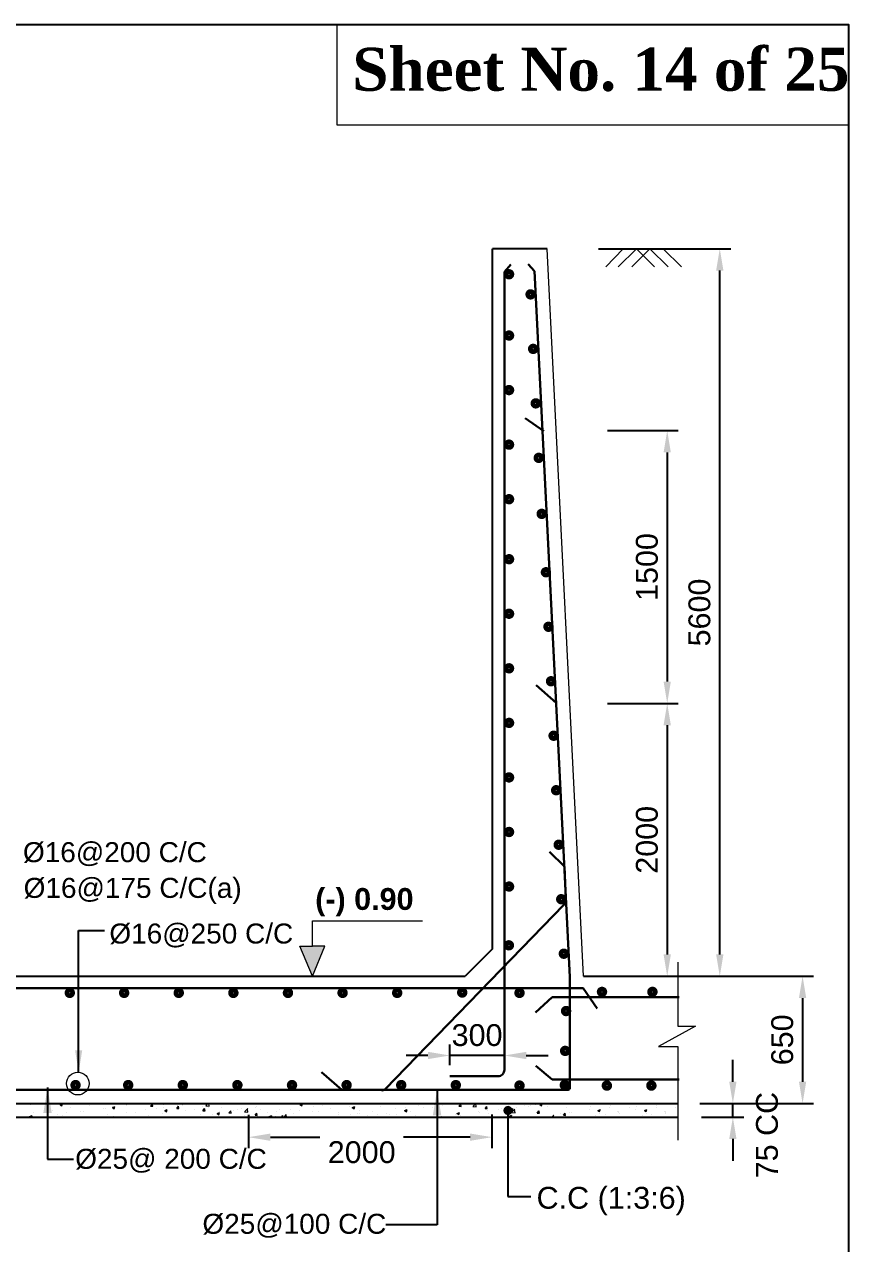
# Model space of a CAD drawing. Extents: x -358915 to 1258323, y -1667244 to -305611.
# Drawn here: x 645045 to 649573, y -1475756 to -1469052 of the extents above; entities that cross this region are included whole.
import ezdxf

# ---------------------------------------------------------------- set-up
doc = ezdxf.new("R2010")
doc.units = 0
doc.header["$LTSCALE"] = 300
doc.header["$MEASUREMENT"] = 0
doc.layers.get('DEFPOINTS').update_dxf_attribs({"linetype": 'CONTINUOUS'})
for name, color, linetype, lineweight in [('Dim', 7, 'CONTINUOUS', 9), ('HATCH', 252, 'CONTINUOUS', 5), ('ROD', 1, 'CONTINUOUS', 30)]:
    doc.layers.add(name, color=color, linetype=linetype, lineweight=lineweight)
doc.layers.add('LINE', color=7, linetype='CONTINUOUS')
doc.layers.add('TXT', color=7, linetype='CONTINUOUS')
doc.styles.add('Arial', font='arial.ttf')
doc.styles.add('DIM', font='isocp3.shx')
doc.dimstyles.new('dim_60', dxfattribs={"dimtxt": 120, "dimasz": 120, "dimexe": 60, "dimexo": 60, "dimgap": 50, "dimtad": 1, "dimdec": 0, "dimzin": 0, "dimdsep": 46, "dimtxsty": 'DIM', "dimcen": 0.09, "dimclrd": 5, "dimclre": 5, "dimclrt": 7, "dimadec": 0, "dimazin": 0, "dimtfac": 1, "dimtdec": 0, "dimtmove": 0, "dimatfit": 3, "dimfxl": 1, "dimtolj": 1, "dimtzin": 0, "dimarcsym": 0})
doc.dimstyles.new('dim_70', dxfattribs={"dimtxt": 140, "dimasz": 140, "dimexe": 70, "dimexo": 40, "dimgap": 50, "dimtad": 1, "dimdec": 0, "dimzin": 0, "dimdsep": 46, "dimtxsty": 'Arial', "dimcen": 0.09, "dimclrd": 5, "dimclre": 5, "dimclrt": 7, "dimadec": 0, "dimazin": 0, "dimtfac": 1, "dimtdec": 0, "dimtmove": 0, "dimatfit": 3, "dimfxl": 1, "dimtolj": 1, "dimtzin": 0, "dimarcsym": 0})

# ---------------------------------------------------------------- blocks, each defined once
blk = doc.blocks.new('*D740')
at = {"layer": 'DEFPOINTS', "color": 0, "ltscale": 50, "transparency": 16777216}
for p in [(648469.2, -1474285.5), (648695.3, -1474985.5), (649320.2, -1474985.5)]:
    blk.add_point(p, dxfattribs=at)
at = {"layer": 'Dim', "color": 5, "lineweight": -2, "ltscale": 50, "transparency": 16777216}
for p, q in [((648529.2, -1474285.5), (649380.2, -1474285.5)), ((649320.2, -1474405.5), (649320.2, -1474865.5)), ((648755.3, -1474985.5), (649380.2, -1474985.5))]:
    blk.add_line(p, q, dxfattribs=at)
at = {"layer": 'Dim', "color": 5, "ltscale": 50, "transparency": 16777216}
for points in [[(649300.2, -1474405.5), (649340.2, -1474405.5), (649320.2, -1474285.5)], [(649300.2, -1474865.5), (649340.2, -1474865.5), (649320.2, -1474985.5)]]:
    blk.add_solid(points, dxfattribs=at)
at = {"layer": 'Dim', "color": 7, "ltscale": 50, "transparency": 16777216, "insert": (649208.9, -1474635.5), "char_height": 120, "attachment_point": 5, "rotation": 90, "style": 'Arial'}
blk.add_mtext('\\A1;650', dxfattribs=at)
blk = doc.blocks.new('*D742')
at = {"layer": 'DEFPOINTS', "color": 0, "ltscale": 500, "transparency": 16777216}
for p in [(648695.3, -1474985.5), (648937.2, -1474985.5), (648704.3, -1475060.5)]:
    blk.add_point(p, dxfattribs=at)
at = {"layer": 'Dim', "color": 5, "lineweight": -2, "ltscale": 500, "transparency": 16777216}
for p, q in [((648937.2, -1474865.5), (648937.2, -1474745.5)), ((648755.3, -1474985.5), (648997.2, -1474985.5)), ((648937.2, -1475060.5), (648937.2, -1474985.5)), ((648764.3, -1475060.5), (648997.2, -1475060.5)), ((648937.2, -1475180.5), (648937.2, -1475300.5))]:
    blk.add_line(p, q, dxfattribs=at)
at = {"layer": 'Dim', "color": 5, "ltscale": 500, "transparency": 16777216}
for points in [[(648917.2, -1474865.5), (648957.2, -1474865.5), (648937.2, -1474985.5)], [(648917.2, -1475180.5), (648957.2, -1475180.5), (648937.2, -1475060.5)]]:
    blk.add_solid(points, dxfattribs=at)
at = {"layer": 'Dim', "color": 7, "ltscale": 500, "transparency": 16777216, "insert": (649125.1, -1475159.4), "char_height": 120, "attachment_point": 5, "rotation": 90, "style": 'Arial'}
blk.add_mtext('\\A1;75 CC', dxfattribs=at)
blk = doc.blocks.new('*D745')
at = {"layer": 'DEFPOINTS', "color": 0, "ltscale": 500, "transparency": 16777216}
for p in [(647382.1, -1474721.5), (647382.1, -1474835.6), (647681.6, -1474800.6)]:
    blk.add_point(p, dxfattribs=at)
at = {"layer": 'Dim', "color": 5, "lineweight": -2, "ltscale": 500, "transparency": 16777216}
for p, q in [((647262.1, -1474721.5), (647142.1, -1474721.5)), ((647382.1, -1474775.6), (647382.1, -1474661.5)), ((647681.6, -1474721.5), (647382.1, -1474721.5)), ((647681.6, -1474740.6), (647681.6, -1474661.5)), ((647801.6, -1474721.5), (647921.6, -1474721.5))]:
    blk.add_line(p, q, dxfattribs=at)
at = {"layer": 'Dim', "color": 5, "ltscale": 500, "transparency": 16777216}
for points in [[(647262.1, -1474701.5), (647262.1, -1474741.5), (647382.1, -1474721.5)], [(647801.6, -1474701.5), (647801.6, -1474741.5), (647681.6, -1474721.5)]]:
    blk.add_solid(points, dxfattribs=at)
at = {"layer": 'Dim', "color": 7, "ltscale": 500, "transparency": 16777216, "insert": (647531.8, -1474610.2), "char_height": 120, "attachment_point": 5, "style": 'Arial'}
blk.add_mtext('\\A1;300', dxfattribs=at)
blk = doc.blocks.new('*D1401')
at = {"layer": 'DEFPOINTS', "color": 0, "ltscale": 500, "transparency": 16777216}
for p in [(646276.3, -1474988), (647613.7, -1474985.5), (647613.7, -1475170.8)]:
    blk.add_point(p, dxfattribs=at)
at = {"layer": 'Dim', "color": 5, "lineweight": -2, "ltscale": 500, "transparency": 16777216}
for p, q in [((646276.3, -1475048), (646276.3, -1475230.8)), ((647613.7, -1475045.5), (647613.7, -1475230.8)), ((646396.3, -1475170.8), (646667.8, -1475170.8)), ((647493.7, -1475170.8), (647127.8, -1475170.8))]:
    blk.add_line(p, q, dxfattribs=at)
at = {"layer": 'Dim', "color": 5, "ltscale": 500, "transparency": 16777216}
for points in [[(646396.3, -1475150.8), (646396.3, -1475190.8), (646276.3, -1475170.8)], [(647493.7, -1475150.8), (647493.7, -1475190.8), (647613.7, -1475170.8)]]:
    blk.add_solid(points, dxfattribs=at)
at = {"layer": 'Dim', "color": 7, "ltscale": 500, "transparency": 16777216, "insert": (646897.8, -1475253.8), "char_height": 120, "attachment_point": 5, "style": 'Arial'}
blk.add_mtext('\\A1;2000', dxfattribs=at)
blk = doc.blocks.new('*D1402')
at = {"layer": 'DEFPOINTS', "color": 0, "ltscale": 50, "transparency": 16777216}
for p in [(648188.5, -1472785.5), (648465.3, -1474285.5), (648576.5, -1474285.5)]:
    blk.add_point(p, dxfattribs=at)
at = {"layer": 'Dim', "color": 5, "lineweight": -2, "ltscale": 50, "transparency": 16777216}
for p, q in [((648248.5, -1472785.5), (648636.5, -1472785.5)), ((648576.5, -1472905.5), (648576.5, -1474165.5)), ((648525.3, -1474285.5), (648636.5, -1474285.5))]:
    blk.add_line(p, q, dxfattribs=at)
at = {"layer": 'Dim', "color": 5, "ltscale": 50, "transparency": 16777216}
for points in [[(648556.5, -1472905.5), (648596.5, -1472905.5), (648576.5, -1472785.5)], [(648556.5, -1474165.5), (648596.5, -1474165.5), (648576.5, -1474285.5)]]:
    blk.add_solid(points, dxfattribs=at)
at = {"layer": 'Dim', "color": 7, "ltscale": 50, "transparency": 16777216, "insert": (648465.2, -1473535.5), "char_height": 120, "attachment_point": 5, "rotation": 90, "style": 'Arial'}
blk.add_mtext('\\A1;2000', dxfattribs=at)
blk = doc.blocks.new('*D1403')
at = {"layer": 'DEFPOINTS', "color": 0, "ltscale": 50, "transparency": 16777216}
for p in [(648188.5, -1471285.5), (648465.3, -1472785.5), (648576.5, -1472785.5)]:
    blk.add_point(p, dxfattribs=at)
at = {"layer": 'Dim', "color": 5, "lineweight": -2, "ltscale": 50, "transparency": 16777216}
for p, q in [((648248.5, -1471285.5), (648636.5, -1471285.5)), ((648576.5, -1471405.5), (648576.5, -1472665.5)), ((648525.3, -1472785.5), (648636.5, -1472785.5))]:
    blk.add_line(p, q, dxfattribs=at)
at = {"layer": 'Dim', "color": 5, "ltscale": 50, "transparency": 16777216}
for points in [[(648556.5, -1471405.5), (648596.5, -1471405.5), (648576.5, -1471285.5)], [(648556.5, -1472665.5), (648596.5, -1472665.5), (648576.5, -1472785.5)]]:
    blk.add_solid(points, dxfattribs=at)
at = {"layer": 'Dim', "color": 7, "ltscale": 50, "transparency": 16777216, "insert": (648465.2, -1472035.5), "char_height": 120, "attachment_point": 5, "rotation": 90, "style": 'Arial'}
blk.add_mtext('\\A1;1500', dxfattribs=at)
blk = doc.blocks.new('*D1404')
at = {"layer": 'DEFPOINTS', "color": 0, "ltscale": 50, "transparency": 16777216}
for p in [(648139.6, -1470285.5), (648865.2, -1470285.5), (648518, -1474285.5)]:
    blk.add_point(p, dxfattribs=at)
at = {"layer": 'Dim', "color": 5, "lineweight": -2, "ltscale": 50, "transparency": 16777216}
for p, q in [((648199.6, -1470285.5), (648925.2, -1470285.5)), ((648865.2, -1474165.5), (648865.2, -1470405.5)), ((648578, -1474285.5), (648925.2, -1474285.5))]:
    blk.add_line(p, q, dxfattribs=at)
at = {"layer": 'Dim', "color": 5, "ltscale": 50, "transparency": 16777216}
for points in [[(648845.2, -1470405.5), (648885.2, -1470405.5), (648865.2, -1470285.5)], [(648845.2, -1474165.5), (648885.2, -1474165.5), (648865.2, -1474285.5)]]:
    blk.add_solid(points, dxfattribs=at)
at = {"layer": 'Dim', "color": 7, "ltscale": 50, "transparency": 16777216, "insert": (648753.9, -1472285.5), "char_height": 120, "attachment_point": 5, "rotation": 90, "style": 'Arial'}
blk.add_mtext('\\A1;5600', dxfattribs=at)

msp = doc.modelspace()

# ---------------------------------------------------------------- hatches: boundary and pattern name
at = {"layer": 'Dim', "ltscale": 500}
h = msp.add_hatch(color=8, dxfattribs=at)
h.dxf.hatch_style = 1
h.paths.add_polyline_path([(646696.2, -1474119.6), (646626.7, -1474119.6), (646557.2, -1474119.6), (646626.7, -1474285.5)])

# ---------------------------------------------------------------- linework, layer by layer
msp.add_line((646626.7, -1473981.6), (647231.7, -1473981.6), dxfattribs=at)
at = {"layer": 'Dim', "color": 2, "ltscale": 50}
for p, q in [((645077.3, -1474992), (645077.3, -1474992)), ((645240.7, -1474992.2), (645254.7, -1474986.8)), ((645240.7, -1474992.2), (645250.7, -1474998.9)), ((645250.6, -1474998.9), (645254.7, -1474986.8)), ((645594.9, -1474987.5), (645596.6, -1474985.5)), ((645594.9, -1474987.5), (645606.9, -1474988.5)), ((645604.9, -1474991.7), (645604.9, -1474991.7)), ((645606.9, -1474988.6), (645606.3, -1474985.5)), ((645701.2, -1474989.2), (645701.2, -1474989.2)), ((645738.4, -1475000), (645748, -1474988.5)), ((645750.3, -1475001.1), (645748, -1474988.6)), ((646042.5, -1474996.5), (646053, -1474985.5)), ((646059.1, -1475000.4), (646057.4, -1474985.5)), ((646182.6, -1474990.4), (646182.6, -1474990.4)), ((646424.1, -1474988.4), (646424.1, -1474988.4)), ((646558.5, -1474991.8), (646572.5, -1474986.4)), ((646558.5, -1474991.8), (646568.4, -1474998.5)), ((646568.4, -1474998.5), (646572.4, -1474986.4)), ((646760.1, -1474986.4), (646760.1, -1474986.4)), ((647288.6, -1474987.7), (647290.4, -1474985.5)), ((647288.6, -1474987.7), (647300.6, -1474988.7)), ((647300.5, -1474988.7), (647299.9, -1474985.5)), ((647401.7, -1474988.5), (647401.7, -1474988.5)), ((647432.1, -1475000.2), (647441.7, -1474988.7)), ((647444, -1475001.3), (647441.7, -1474988.7)), ((647491.4, -1474986.6), (647491.4, -1474986.6)), ((647510.1, -1475000.3), (647524.2, -1474985.5)), ((647526.7, -1475004.2), (647524.6, -1474985.5)), ((647598.2, -1474991.1), (647598.2, -1474991.1)), ((647839.7, -1474988.1), (647839.7, -1474988.1)), ((647876.2, -1474991.3), (647890.2, -1474986)), ((647876.2, -1474991.3), (647886.2, -1474998)), ((647886.1, -1474998), (647890.2, -1474986)), ((648089.8, -1474986.8), (648089.8, -1474986.8)), ((645072.7, -1475056.7), (645086.7, -1475051.3)), ((645072.7, -1475056.7), (645078.3, -1475060.5)), ((645083.6, -1475060.5), (645086.7, -1475051.3)), ((645095.9, -1475036.9), (645095.9, -1475036.9)), ((645198.6, -1475022.8), (645198.6, -1475022.8)), ((645226.7, -1475044.3), (645226.7, -1475044.3)), ((645254.9, -1475051.7), (645254.9, -1475051.7)), ((645276.8, -1475037.7), (645276.8, -1475037.7)), ((645299.6, -1475010), (645299.6, -1475010)), ((645352.6, -1475027.7), (645352.6, -1475027.7)), ((645371.6, -1475031.7), (645371.6, -1475031.7)), ((645403.5, -1474995), (645403.5, -1474995)), ((645478.9, -1475011.1), (645478.9, -1475011.1)), ((645488.2, -1475011.7), (645488.2, -1475011.7)), ((645503.8, -1475047.5), (645503.8, -1475047.5)), ((645528.1, -1475008.2), (645542.2, -1475002.8)), ((645528.1, -1475008.2), (645538.1, -1475014.9)), ((645528.9, -1475004.5), (645528.9, -1475004.5)), ((645536.1, -1475055.6), (645536.1, -1475055.6)), ((645538.1, -1475014.9), (645542.1, -1475002.9)), ((645604.7, -1474994.6), (645604.7, -1474994.6)), ((645604.8, -1475034.7), (645604.8, -1475034.7)), ((645652.8, -1475035.6), (645652.8, -1475035.6)), ((645678.4, -1475056.8), (645678.4, -1475056.8)), ((645708.7, -1475019.7), (645708.7, -1475019.7)), ((645728.4, -1475050.2), (645728.4, -1475050.2)), ((645738.4, -1475000), (645750.3, -1475001.1)), ((645769.4, -1475015.6), (645769.4, -1475015.6)), ((645804.2, -1475040.2), (645804.2, -1475040.2)), ((645808, -1474993.7), (645808, -1474993.7)), ((645811.3, -1475005.6), (645811.3, -1475005.6)), ((645815.6, -1475024.2), (645829.6, -1475018.9)), ((645815.6, -1475024.2), (645825.5, -1475031)), ((645825.5, -1475031), (645829.6, -1475018.9)), ((645881.8, -1475012.6), (645891.5, -1475001.1)), ((645881.8, -1475012.6), (645893.8, -1475013.6)), ((645886.1, -1474995.5), (645886.1, -1474995.5)), ((645893.8, -1475013.7), (645891.4, -1475001.1)), ((645912.4, -1474992.8), (645912.4, -1474992.8)), ((645914.7, -1474998.2), (645914.7, -1474998.2)), ((645930.5, -1475023.6), (645930.5, -1475023.6)), ((645980.6, -1475017), (645980.6, -1475017)), ((646013.8, -1475044.4), (646013.8, -1475044.4)), ((646021.5, -1475002.8), (646021.5, -1475002.8)), ((646025.3, -1475025.1), (646034.9, -1475013.6)), ((646025.3, -1475025.1), (646037.2, -1475026.2)), ((646037.2, -1475026.2), (646034.9, -1475013.7)), ((646041.3, -1474997.6), (646059.1, -1475000.4)), ((646056.3, -1475007), (646056.3, -1475007)), ((646079.1, -1475045.5), (646079.1, -1475045.5)), ((646103, -1475040.3), (646117, -1475034.9)), ((646103, -1475040.3), (646113, -1475047)), ((646112.9, -1475047), (646117, -1475034.9)), ((646116.5, -1475030.3), (646116.5, -1475030.3)), ((646128.3, -1475007.3), (646128.3, -1475007.3)), ((646168.7, -1475037.7), (646178.4, -1475026.2)), ((646168.7, -1475037.7), (646180.7, -1475038.7)), ((646180.7, -1475038.8), (646178.4, -1475026.2)), ((646195.7, -1475025.5), (646195.7, -1475025.5)), ((646217.5, -1475017.5), (646217.5, -1475017.5)), ((646235, -1475011.8), (646235, -1475011.8)), ((646254.8, -1475030.7), (646272.6, -1475033.5)), ((646255.8, -1475052.7), (646255.8, -1475052.7)), ((646255.9, -1475029.6), (646271.5, -1475013.3)), ((646272.6, -1475033.5), (646270.4, -1475014.5)), ((646312.2, -1475050.2), (646321.8, -1475038.7)), ((646312.2, -1475050.2), (646324.1, -1475051.3)), ((646312.3, -1475005.5), (646312.3, -1475005.5)), ((646321.4, -1475002.5), (646321.4, -1475002.5)), ((646324.1, -1475051.3), (646321.8, -1475038.8)), ((646341.8, -1475016.3), (646341.8, -1475016.3)), ((646382.1, -1475036.1), (646382.1, -1475036.1)), ((646390.4, -1475056.3), (646404.4, -1475050.9)), ((646390.4, -1475056.3), (646396.7, -1475060.5)), ((646401.2, -1475060.5), (646404.4, -1475050.9)), ((646421.7, -1475055), (646421.7, -1475055)), ((646432.2, -1475029.5), (646432.2, -1475029.5)), ((646448.6, -1475020.8), (646448.6, -1475020.8)), ((646457.5, -1475060.5), (646465.3, -1475051.3)), ((646466.9, -1475060.5), (646465.3, -1475051.3)), ((646471.4, -1475060.5), (646484.9, -1475046.4)), ((646485.3, -1475060.5), (646483.8, -1475047.6)), ((646507.9, -1475019.5), (646507.9, -1475019.5)), ((646522.7, -1475042.2), (646522.7, -1475042.2)), ((646555.3, -1475025.3), (646555.3, -1475025.3)), ((646626.6, -1475027.2), (646626.6, -1475027.2)), ((646634.3, -1475002.9), (646634.3, -1475002.9)), ((646662.1, -1475029.8), (646662.1, -1475029.8)), ((646684.3, -1474996.3), (646684.3, -1474996.3)), ((646729.2, -1475013.1), (646729.2, -1475013.1)), ((646768.9, -1475034.3), (646768.9, -1475034.3)), ((646770.6, -1475044.7), (646770.6, -1475044.7)), ((646830.3, -1475000.3), (646830.3, -1475000.3)), ((646833.8, -1475048.6), (646833.8, -1475048.6)), ((646845.9, -1475007.8), (646859.9, -1475002.4)), ((646845.9, -1475007.8), (646855.8, -1475014.5)), ((646855.8, -1475014.5), (646859.9, -1475002.4)), ((646875.6, -1475038.8), (646875.6, -1475038.8)), ((646883.8, -1475042), (646883.8, -1475042)), ((646887.3, -1475024.7), (646887.3, -1475024.7)), ((646931.7, -1475051.9), (646931.7, -1475051.9)), ((646959.6, -1475032), (646959.6, -1475032)), ((646982.4, -1475043.4), (646982.4, -1475043.4)), ((647003.9, -1475004.7), (647003.9, -1475004.7)), ((647034.4, -1475037.8), (647034.4, -1475037.8)), ((647051.8, -1475048.6), (647051.8, -1475048.6)), ((647085.9, -1475015.4), (647085.9, -1475015.4)), ((647089.1, -1475047.9), (647089.1, -1475047.9)), ((647133.3, -1475023.8), (647147.3, -1475018.4)), ((647133.3, -1475023.8), (647143.3, -1475030.5)), ((647135.4, -1475025), (647135.4, -1475025)), ((647136, -1475008.8), (647136, -1475008.8)), ((647143.2, -1475030.5), (647147.3, -1475018.4)), ((647168.5, -1475028.6), (647168.5, -1475028.6)), ((647195.9, -1475052.4), (647195.9, -1475052.4)), ((647211.7, -1474998.9), (647211.7, -1474998.9)), ((647239.3, -1475010), (647239.3, -1475010)), ((647285.1, -1475008.5), (647285.1, -1475008.5)), ((647302.7, -1475056.9), (647302.7, -1475056.9)), ((647335.5, -1475054.5), (647335.5, -1475054.5)), ((647342, -1474995.9), (647342, -1474995.9)), ((647411.2, -1475044.5), (647411.2, -1475044.5)), ((647420.7, -1475039.8), (647434.8, -1475034.4)), ((647420.7, -1475039.8), (647430.7, -1475046.5)), ((647430.7, -1475046.5), (647434.7, -1475034.4)), ((647432.1, -1475000.2), (647444, -1475001.2)), ((647440.6, -1475049.7), (647440.6, -1475049.7)), ((647478.1, -1475058.5), (647478.1, -1475058.5)), ((647509, -1475001.4), (647526.8, -1475004.2)), ((647537.5, -1475027.9), (647537.5, -1475027.9)), ((647544.4, -1475034.7), (647544.4, -1475034.7)), ((647575.5, -1475012.8), (647585.1, -1475001.3)), ((647575.5, -1475012.8), (647587.5, -1475013.8)), ((647587.4, -1475013.8), (647585.1, -1475001.3)), ((647587.6, -1475021.3), (647587.6, -1475021.3)), ((647594.8, -1475038.5), (647594.8, -1475038.5)), ((647647.1, -1475020.6), (647647.1, -1475020.6)), ((647663.3, -1475011.3), (647663.3, -1475011.3)), ((647704.9, -1474995.6), (647704.9, -1474995.6)), ((647708.2, -1475055.8), (647722.2, -1475050.5)), ((647708.2, -1475055.8), (647715.1, -1475060.5)), ((647711.4, -1475018.5), (647711.4, -1475018.5)), ((647718.8, -1475060.5), (647722.2, -1475050.5)), ((647719, -1475025.3), (647728.6, -1475013.8)), ((647719, -1475025.3), (647730.9, -1475026.3)), ((647722.4, -1475034.5), (647740.2, -1475037.3)), ((647723.5, -1475033.4), (647739.1, -1475017.1)), ((647730.9, -1475026.4), (647728.6, -1475013.8)), ((647740.2, -1475037.3), (647738, -1475018.3)), ((647748.2, -1475007.8), (647748.2, -1475007.8)), ((647789.7, -1474994.7), (647789.7, -1474994.7)), ((647811.7, -1475000.1), (647811.7, -1475000.1)), ((647828, -1474998.4), (647828, -1474998.4)), ((647852, -1474992.8), (647852, -1474992.8)), ((647862.4, -1475037.9), (647872, -1475026.4)), ((647862.4, -1475037.9), (647874.4, -1475038.9)), ((647862.9, -1475057), (647862.9, -1475057)), ((647874.3, -1475038.9), (647872, -1475026.4)), ((647918.5, -1475004.7), (647918.5, -1475004.7)), ((647942.7, -1475060.5), (647952.6, -1475050.2)), ((647952.5, -1475060.5), (647951.4, -1475051.4)), ((647952.3, -1475045.3), (647952.3, -1475045.3)), ((647989.2, -1475040.4), (647989.2, -1475040.4)), ((648005.9, -1475050.4), (648015.5, -1475038.9)), ((648005.9, -1475050.4), (648017.8, -1475051.4)), ((648017.8, -1475051.5), (648015.5, -1475038.9)), ((648025.2, -1475009.2), (648025.2, -1475009.2)), ((648039.2, -1475033.8), (648039.2, -1475033.8)), ((648053.3, -1475032.5), (648053.3, -1475032.5)), ((648147, -1475017.7), (648147, -1475017.7)), ((648154.1, -1475000.3), (648154.1, -1475000.3)), ((648184.8, -1475052.9), (648184.8, -1475052.9)), ((648195.1, -1475023.4), (648209.1, -1475018)), ((648195.1, -1475023.4), (648205.1, -1475030.1)), ((648196.3, -1475027.2), (648196.3, -1475027.2)), ((648205, -1475030.1), (648209.1, -1475018)), ((648206.4, -1475042.2), (648206.4, -1475042.2)), ((648234.9, -1475046.3), (648234.9, -1475046.3)), ((648260.9, -1475004.9), (648260.9, -1475004.9)), ((648263.6, -1474997.7), (648263.6, -1474997.7)), ((648303.1, -1475031.7), (648303.1, -1475031.7)), ((648309.1, -1475028.1), (648309.1, -1475028.1)), ((648310.7, -1475036.3), (648310.7, -1475036.3)), ((648311.6, -1475041.6), (648311.6, -1475041.6)), ((648367.7, -1475009.4), (648367.7, -1475009.4)), ((648403, -1475017.7), (648403, -1475017.7)), ((648410.1, -1475000.3), (648410.1, -1475000.3)), ((648440.8, -1475052.9), (648440.8, -1475052.9)), ((648451.1, -1475023.4), (648465.1, -1475018)), ((648451.1, -1475023.4), (648461, -1475030.1)), ((648452.3, -1475027.2), (648452.3, -1475027.2)), ((648461, -1475030.1), (648465, -1475018)), ((648462.3, -1475042.2), (648462.3, -1475042.2)), ((648490.9, -1475046.3), (648490.9, -1475046.3)), ((648516.9, -1475004.9), (648516.9, -1475004.9)), ((648519.6, -1474997.7), (648519.6, -1474997.7)), ((648559, -1475031.7), (648559, -1475031.7)), ((648565, -1475028.1), (648565, -1475028.1)), ((648566.6, -1475036.3), (648566.6, -1475036.3)), ((648567.5, -1475041.6), (648567.5, -1475041.6)), ((648623.6, -1475009.4), (648623.6, -1475009.4)), ((645909.9, -1475059.4), (645909.9, -1475059.4)), ((647849.6, -1475059.4), (647849.6, -1475059.4))]:
    msp.add_line(p, q, dxfattribs=at)
at = {"layer": 'Dim', "ltscale": 50}
msp.add_lwpolyline([(648209.1, -1470285.5), (648925.2, -1470285.5)], dxfattribs=at)
at = {"layer": 'Dim', "ltscale": 500}
for points in [[(646626.7, -1474119.6), (646626.7, -1473981.6)], [(646626.7, -1474285.5), (646557.2, -1474119.6), (646626.7, -1474119.6)], [(646626.7, -1474285.5), (646696.2, -1474119.6), (646626.7, -1474119.6)]]:
    msp.add_lwpolyline(points, dxfattribs=at)
at = {"layer": 'Dim', "color": 7, "ltscale": 50}
msp.add_lwpolyline([(648635.5, -1474208), (648635.5, -1474559.7), (648731.8, -1474559.7), (648529.3, -1474673), (648635.5, -1474673), (648635.5, -1475187.9)], dxfattribs=at)
at = {"layer": 'Dim'}
msp.add_circle((645338.3, -1474875.9), 62.4, dxfattribs=at)
at = {"layer": 'HATCH', "lineweight": 15}
for points in [[(648334, -1470285.5), (648239.3, -1470385.4)], [(648407.6, -1470285.5), (648307.7, -1470385.4)], [(648481.1, -1470285.5), (648381.2, -1470385.4)], [(648407.6, -1470285.5), (648507.4, -1470385.4)], [(648481.1, -1470285.5), (648581, -1470385.4)], [(648554.6, -1470285.5), (648654.5, -1470385.4)]]:
    msp.add_lwpolyline(points, dxfattribs=at)
at = {"layer": 'LINE'}
for p, q in [((647916.6, -1470285.5), (647616.6, -1470285.5)), ((647616.6, -1474135.5), (647616.6, -1470285.5)), ((647616.6, -1474135.5), (647466.6, -1474285.5)), ((643495.5, -1474285.5), (645271.6, -1474285.5)), ((645271.6, -1474285.5), (647466.6, -1474285.5)), ((648116.6, -1474285.5), (648635.5, -1474285.5)), ((642870.5, -1474985.5), (645271.6, -1474985.5)), ((645271.6, -1474985.5), (648091.6, -1474985.5)), ((648091.6, -1474985.5), (648635.5, -1474985.5)), ((642870.5, -1475060.5), (645271.6, -1475060.5)), ((645271.6, -1475060.5), (648091.6, -1475060.5)), ((648091.6, -1475060.5), (648635.5, -1475060.5))]:
    msp.add_line(p, q, dxfattribs=at)
at = {"layer": 'LINE', "lineweight": 15}
msp.add_line((648116.6, -1474285.5), (647916.6, -1470285.5), dxfattribs=at)
at = {"layer": 'LINE'}
msp.add_lwpolyline([(649573, -1489454.2), (620720.6, -1489454.2), (620720.6, -1469051.5), (649573, -1469051.5)], close=True, dxfattribs=at)
at = {"layer": 'LINE', "lineweight": 9}
msp.add_lwpolyline([(649573, -1469051.5), (646761.6, -1469051.5), (646761.6, -1469603), (649573, -1469603)], close=True, dxfattribs=at)
at = {"layer": 'LINE'}
msp.add_lwpolyline([(648116.6, -1474285.5), (648116.6, -1474285.5)], dxfattribs=at)
at = {"layer": 'ROD'}
for p, q in [((648041.6, -1474289), (647847.4, -1470408.5)), ((648041.6, -1474285.5), (648042.3, -1474900.5)), ((648113.8, -1474350.5), (648191.8, -1474463.4)), ((647943.7, -1474400.8), (647852.2, -1474484.7)), ((648641.9, -1474400.8), (647943.7, -1474400.8)), ((647943.7, -1474854.2), (647855.4, -1474777.8)), ((648641.9, -1474854.2), (647943.7, -1474854.2)), ((642931, -1474910.5), (645271.6, -1474910.5)), ((645271.6, -1474910.5), (648032.3, -1474910.5)), ((648026.6, -1474885.6), (648012.6, -1474885.6))]:
    msp.add_line(p, q, dxfattribs=at)
for points in [[(647681.6, -1470411.5), (647681.6, -1474800.6, -0.414214), (647646.6, -1474835.6), (647382.1, -1474835.6)], [(648011.3, -1473683.1), (648019.5, -1473865.7, -0.214058), (648009.3, -1473892.4), (647027, -1474906.4, -0.393977), (647002.8, -1474910.5), (646788.2, -1474910.5)]]:
    msp.add_lwpolyline(points, format="xyb", dxfattribs=at)
at = {"layer": 'ROD', "const_width": 30.7}
for points in [[(647694.9, -1470421.6, 1), (647719.9, -1470429.9, 1)], [(647813.4, -1470532, 1), (647838.5, -1470540.4, 1)], [(647694.9, -1470758.4, 1), (647719.9, -1470766.7, 1)], [(647827.4, -1470831.7, 1), (647852.5, -1470840, 1)], [(647694.9, -1471058.4, 1), (647719.9, -1471066.7, 1)], [(647841.5, -1471131.4, 1), (647866.5, -1471139.7, 1)], [(647694.9, -1471358.4, 1), (647719.9, -1471366.7, 1)], [(647858.1, -1471431, 1), (647883.1, -1471439.4, 1)], [(647694.9, -1471658.4, 1), (647719.9, -1471666.7, 1)], [(647874.3, -1471739, 1), (647899.3, -1471747.4, 1)], [(647694.9, -1471988.4, 1), (647719.9, -1471996.7, 1)], [(647897.6, -1472060.1, 1), (647922.7, -1472068.4, 1)], [(647694.9, -1472288.4, 1), (647719.9, -1472296.7, 1)], [(647911.7, -1472359.7, 1), (647936.7, -1472368.1, 1)], [(647694.9, -1472588.4, 1), (647719.9, -1472596.7, 1)], [(647925.7, -1472659.4, 1), (647950.7, -1472667.7, 1)], [(647694.9, -1472888.4, 1), (647719.9, -1472896.7, 1)], [(647939.7, -1472959.1, 1), (647964.8, -1472967.4, 1)], [(647694.9, -1473188.4, 1), (647719.9, -1473196.7, 1)], [(647953.8, -1473258.7, 1), (647978.8, -1473267.1, 1)], [(647694.9, -1473488.4, 1), (647719.9, -1473496.7, 1)], [(647967.8, -1473558.4, 1), (647992.9, -1473566.8, 1)], [(647694.9, -1473788.4, 1), (647719.9, -1473796.7, 1)], [(647981.8, -1473858.1, 1), (648006.9, -1473866.4, 1)], [(647694.1, -1474119.9, -1), (647719.1, -1474111.6, -1)], [(647995.9, -1474157.8, 1), (648020.9, -1474166.1, 1)], [(645281.6, -1474373.1, 1), (645306.6, -1474381.5, 1)], [(645580.3, -1474373.1, 1), (645605.3, -1474381.5, 1)], [(645880.3, -1474373.1, 1), (645905.3, -1474381.5, 1)], [(646180.3, -1474373.1, 1), (646205.3, -1474381.5, 1)], [(646480.3, -1474373.1, 1), (646505.3, -1474381.5, 1)], [(646780.3, -1474373.1, 1), (646805.3, -1474381.5, 1)], [(647080.3, -1474373.1, 1), (647105.3, -1474381.5, 1)], [(647437.6, -1474371.1, 1), (647462.7, -1474379.4, 1)], [(647752.4, -1474373.2, 1), (647777.5, -1474381.6, 1)], [(648205.6, -1474367.7, 1), (648230.7, -1474376, 1)], [(648482.7, -1474367.7, 1), (648507.7, -1474376, 1)], [(648008.2, -1474472.9, 1), (648033.2, -1474481.2, 1)], [(648003.2, -1474692, 1), (648028.2, -1474700.4, 1)], [(645313.2, -1474880.1, 1), (645338.2, -1474888.4, 1)], [(645602.5, -1474880.1, 1), (645627.5, -1474888.4, 1)], [(645902.5, -1474880.1, 1), (645927.5, -1474888.4, 1)], [(646202.5, -1474880.1, 1), (646227.5, -1474888.4, 1)], [(646502.5, -1474880.1, 1), (646527.5, -1474888.4, 1)], [(646802.5, -1474880.1, 1), (646827.5, -1474888.4, 1)], [(647102.5, -1474880.1, 1), (647127.5, -1474888.4, 1)], [(647402.5, -1474880.1, 1), (647427.5, -1474888.4, 1)], [(648001.2, -1474880, 1), (648026.3, -1474888.3, 1)], [(647752.4, -1474882.9, 1), (647777.5, -1474891.3, 1)], [(648232.4, -1474882.9, 1), (648257.5, -1474891.3, 1)], [(648476.9, -1474882.9, 1), (648502, -1474891.3, 1)]]:
    msp.add_lwpolyline(points, format="xyb", close=True, dxfattribs=at)
at = {"layer": 'ROD'}
for points in [[(647681.6, -1470411.5), (647717.2, -1470371.2)], [(647847.4, -1470408.5), (647813.3, -1470370.1)], [(647898, -1471288), (647795.5, -1471216.4)], [(647966.2, -1472782.1), (647855.9, -1472685.9)], [(648011.3, -1473683.1), (647929, -1473601.7)], [(645271.6, -1474350.5), (642855.2, -1474350.5)], [(645271.6, -1474350.5), (648113.8, -1474350.5)], [(646788.2, -1474910.5), (646677.5, -1474812.4)]]:
    msp.add_lwpolyline(points, dxfattribs=at)
msp.add_arc((648032.3, -1474900.5), 10, 270, 0, dxfattribs=at)

# ---------------------------------------------------------------- texts
at = {"layer": 'LINE', "color": 7, "lineweight": 9, "insert": (646846.3, -1469179.7), "char_height": 236.765, "width": 8504.511, "attachment_point": 1}
msp.add_mtext('{\\fTimes New Roman|b1|i0|c0|p18;Sheet No. 14 of 25}', dxfattribs=at)
at = {"layer": 'TXT', "color": 0, "style": 'Arial'}
for s, insert, char_height, width, attachment_point in [('%%C16@200 C/C', (645036.9, -1473614.5), 110, 1258.216, 4), ('%%C16@175 C/C(a)', (645040.6, -1473816.5), 110, 1546.183, 4), ('%%C16@250 C/C', (645511.6, -1474062), 110, 1166.309, 4), ('%%C25@ 200 C/C', (645323.8, -1475300.8), 110, 1166.309, 4), ('C.C (1:3:6)', (647858.7, -1475522.2), 120, 1985.203, 4), ('%%C25@100 C/C', (647032.9, -1475658.1), 110, 1166.309, 6)]:
    msp.add_mtext(s, dxfattribs=dict(at, insert=insert, char_height=char_height, width=width, attachment_point=attachment_point))
at = {"layer": 'TXT', "color": 6, "insert": (646912.6, -1473879), "char_height": 120, "width": 807.76, "attachment_point": 5, "style": 'Arial'}
msp.add_mtext('{\\fArial|b1|i0|c0|p34;(-) 0.90}', dxfattribs=at)

# ---------------------------------------------------------------- dimensions: what is measured, and where the dimension line sits
at = {"layer": 'Dim', "ltscale": 50}
for base, p1, p2, text, picture, middle in [((648865.2, -1470285.5), (648518, -1474285.5), (648139.6, -1470285.5), '5600', '*D1404', (648753.9, -1472285.5)), ((648576.5, -1472785.5), (648188.5, -1471285.5), (648465.3, -1472785.5), '1500', '*D1403', (648465.2, -1472035.5)), ((648576.5, -1474285.5), (648188.5, -1472785.5), (648465.3, -1474285.5), '2000', '*D1402', (648465.2, -1473535.5))]:
    dim = msp.add_linear_dim(base=base, p1=p1, p2=p2, angle=90, text=text, dimstyle='dim_60', override={"dimtxsty": 'Arial'}, dxfattribs=at)
    dim.commit()
    dim.dimension.update_dxf_attribs({"geometry": picture, "text_midpoint": middle})
dim = msp.add_linear_dim(base=(649320.2, -1474985.5), p1=(648469.2, -1474285.5), p2=(648695.3, -1474985.5), angle=90, text='650', dimstyle='dim_60', override={"dimtxsty": 'Arial'}, dxfattribs=at)
dim.commit()
dim.dimension.update_dxf_attribs({"geometry": '*D740', "text_midpoint": (649320.2, -1474635.5), "dimtype": 160})
at = {"layer": 'Dim', "ltscale": 500}
dim = msp.add_linear_dim(base=(647382.0576, -1474721.5358), p1=(647681.5614, -1474800.5592), p2=(647382.0576, -1474835.5592), dimstyle='dim_60', override={"dimtxsty": 'Arial'}, dxfattribs=at)
dim.commit()
dim.dimension.update_dxf_attribs({"geometry": '*D745', "text_midpoint": (647531.8095, -1474721.5358), "dimtype": 160})
dim = msp.add_linear_dim(base=(648937.2, -1474985.5), p1=(648704.3, -1475060.5), p2=(648695.3, -1474985.5), angle=270, text='75 CC', dimstyle='dim_60', override={"dimtxsty": 'Arial', "dimtmove": 2}, dxfattribs=at)
dim.commit()
dim.dimension.update_dxf_attribs({"geometry": '*D742', "text_midpoint": (649125.1, -1475159.4), "dimtype": 160})
dim = msp.add_linear_dim(base=(647613.7, -1475170.8), p1=(646276.3, -1474988), p2=(647613.7, -1474985.5), text='2000', dimstyle='dim_60', override={"dimtxsty": 'Arial', "dimtmove": 2}, dxfattribs=at)
dim.commit()
dim.dimension.update_dxf_attribs({"geometry": '*D1401', "text_midpoint": (646897.8, -1475253.8), "dimtype": 160})

# ---------------------------------------------------------------- leaders
at = {"layer": 'Dim'}
for points in [[(645171.9, -1474897.8), (645171.9, -1475291.8), (645313.6, -1475291.8)], [(647312.1, -1474910.5), (647312.1, -1475652.9), (647031.3, -1475652)]]:
    msp.add_leader(points, dimstyle='dim_70', dxfattribs=at)
at = {"layer": 'Dim', "ltscale": 50}
msp.add_leader([(647701.4, -1475024.1), (647701.4, -1475496.9), (647827.4, -1475496.9)], dimstyle='dim_70', override={"dimasz": 50, "dimgap": 20, "dimtad": 0, "dimldrblk": 'Dot'}, dxfattribs=at)
at = {"layer": 'LINE'}
msp.add_leader([(645342.8, -1474813), (645342.8, -1474034.7), (645484.5, -1474034.7)], dimstyle='dim_60', dxfattribs=at)

doc.saveas('drawing.dxf')
